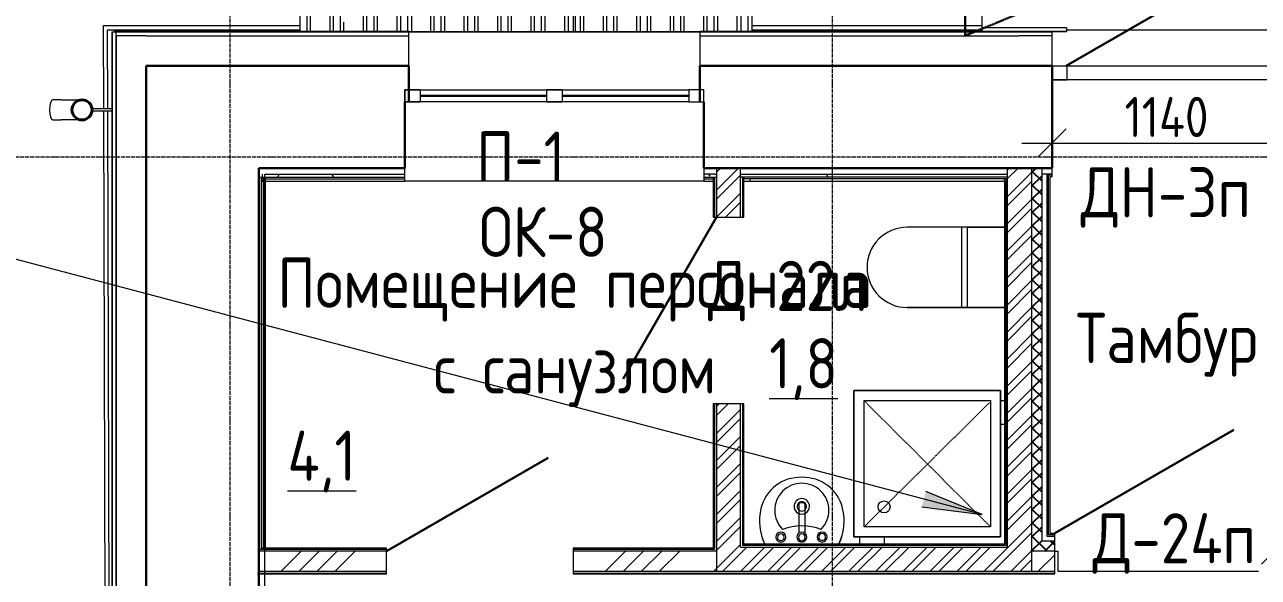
# Model space of a CAD drawing. Header units: millimetres. Extents: x 504091 to 2165846, y 135022 to 442887.
# Drawn here: x 1444976 to 1451122, y 345770 to 348525 of the extents above; entities that cross this region are included whole.
import ezdxf

# ---------------------------------------------------------------- set-up
doc = ezdxf.new("R2010")
doc.units = ezdxf.units.MM
for name, pattern in [('ADSK_Линия сетки', [25, 20, -2.5, 0, -2.5]), ('ADSK_Штриховая_ш3 п1_5', [4.5, 3, -1.5]), ('Hidden', [7.14375, 4.7625, -2.38125]), ('осеваяX2', [4, 2.5, -0.5, 0.5, -0.5])]:
    doc.linetypes.add(name, pattern=pattern)
doc.layers.get('Defpoints').update_dxf_attribs({"color": 255})
for name, color, linetype, lineweight in [('_ Окна', 7, 'Continuous', 30), ('Аннотация', 7, 'Continuous', 9), ('Двери', 7, 'Continuous', 20), ('Марки дверей', 7, 'Continuous', 20), ('Марки окон', 7, 'Continuous', 20), ('Марки помещений', 7, 'Continuous', 20), ('Обобщенные модели', 7, 'Continuous', 18), ('Окна', 7, 'Continuous', 18), ('Оси', 165, 'осеваяX2', 13), ('Перекрытие', 7, 'Continuous', 18), ('размеры', 7, 'Continuous', 9), ('Сантехника', 7, 'Continuous', 18), ('Стены внутренние', 7, 'Continuous', 18), ('Стены наружные', 7, 'Continuous', 18), ('Стены несущие', 7, 'Continuous', 30), ('Стены отделка', 7, 'Continuous', 30), ('Стены штриховка', 7, 'Continuous', 18)]:
    doc.layers.add(name, color=color, linetype=linetype, lineweight=lineweight)
doc.layers.add('Линии', color=7, linetype='Continuous', lineweight=9, true_color=0x00a600)
doc.layers.add('Тонкая', color=7, linetype='Continuous')
doc.styles.add('GOST Common_1', font='GOST_Common.ttf', dxfattribs={"width": 0.9, "height": 250})
doc.styles.add('GOST Common_2', font='GOST_Common.ttf', dxfattribs={"width": 0.9, "height": 200})
doc.styles.add('GOST Common_4', font='GOST_Common.ttf', dxfattribs={"width": 0.9, "height": 200})
doc.dimstyles.new('ADSK_Основной_2_5_мм_Округление_до_1_мм', dxfattribs={"dimscale": 304.8, "dimtxt": 251.428749, "dimasz": 0.463911, "dimexe": 0.492126, "dimexo": 0.492126, "dimgap": 0.098425, "dimtad": 1, "dimdec": 0, "dimdsep": 46, "dimtxsty": 'GOST Common_1', "dimblk1": 'OBLIQUE', "dimblk2": 'OBLIQUE', "dimsah": 1, "dimcen": 0.09, "dimdle": 0.492126, "dimazin": 2, "dimtfac": 1, "dimtdec": 4, "dimtix": 1, "dimtmove": 0, "dimatfit": 3, "dimfxl": 0, "dimtvp": 1, "dimtolj": 1, "dimtzin": 0, "dimlwd": 20, "dimlwe": 20, "dimarcsym": 0})
doc.dimstyles.new('ADSK_Основной_2_мм', dxfattribs={"dimscale": 304.8, "dimtxt": 201.142999, "dimasz": 0.463911, "dimexe": 0.492126, "dimexo": 0.492126, "dimgap": 0.098425, "dimtad": 1, "dimrnd": 0.01, "dimdsep": 46, "dimtxsty": 'GOST Common_4', "dimblk1": 'OBLIQUE', "dimblk2": 'OBLIQUE', "dimsah": 1, "dimcen": 0.09, "dimdle": 0.492126, "dimazin": 2, "dimtfac": 1, "dimtdec": 4, "dimtix": 1, "dimtmove": 0, "dimatfit": 3, "dimfxl": 0, "dimtvp": 1, "dimtolj": 1, "dimtzin": 0, "dimlwd": 20, "dimlwe": 20, "dimarcsym": 0})
pattern_1 = [(0, (1400150.29, 304821.34), (406.4, 101.6), [33.528, -271.272, 33.528, -271.272, -1625.6]), (0, (1400150.29, 304821.34), (406.4, 101.6), [-609.6, 33.528, -576.072, 33.528, -271.272, -711.2]), (0, (1400150.29, 304821.34), (406.4, 101.6), [-1524, 33.528, -169.672, 33.528, -474.472]), (120, (1400302.69, 304872.14), (-291.18818, 301.15272), [33.528, -271.272, 33.528, -271.272, -1625.6]), (120, (1400302.69, 304872.14), (-291.18818, 301.15272), [-609.6, 33.528, -576.072, 33.528, -271.272, -711.2]), (120, (1400302.69, 304872.14), (-291.18818, 301.15272), [-1524, 33.528, -169.672, 33.528, -474.472]), (240, (1400353.49, 305075.34), (-115.21182, -402.75272), [33.528, -271.272, 33.528, -271.272, -1625.6]), (240, (1400353.49, 305075.34), (-115.21182, -402.75272), [-609.6, 33.528, -576.072, 33.528, -271.272, -711.2]), (240, (1400353.49, 305075.34), (-115.21182, -402.75272), [-1524, 33.528, -169.672, 33.528, -474.472])]

# ---------------------------------------------------------------- blocks, each defined once
blk = doc.blocks.new('AC_Дверь_Однопольная_Стальная - 960х2080h ДН-3п-2587317-План 1-го этажа')
at = {"layer": 'Двери', "lineweight": 30}
blk.add_line((-500, 255), (366, 755), dxfattribs=at)
blk = doc.blocks.new('AC_Дверь_Однопольная_Деревянная - 900х2100Н композитная Д-22п-6540844-План 1-го этажа')
at = {"layer": 'Двери', "lineweight": 30}
blk.add_line((-465, 75), (340.4, 540), dxfattribs=at)
blk = doc.blocks.new('Водосток - Тип 1 _карниз больше 490мм_-5178064-План 1-го этажа')
at = {"layer": 'Обобщенные модели'}
for p, q in [((75, 306.2), (75, 263.6)), ((175, 263.6), (175, 306.2)), ((120, 109.1), (120, 10)), ((130, 10), (130, 109.1))]:
    blk.add_line(p, q, dxfattribs=at)
at = {"layer": 'Обобщенные модели', "flags": 128}
for points in [[(75, 173), (75, 174.3), (75, 177), (75, 179.8), (75, 182.9), (75, 186.2), (75, 189.7), (75, 193.4), (75, 197.2), (75, 201.3), (75, 205.5), (75, 209.9), (75, 214.4), (75, 219.1), (75, 224), (75, 229), (75, 234.1), (75, 239.3), (75, 244.6), (75, 250.1), (75, 255.6), (75, 261.3), (75, 263.6)], [(175, 263.6), (175, 258), (175, 252.4), (175, 246.9), (175, 241.5), (175, 236.2), (175, 231.1), (175, 226), (175, 221.1), (175, 216.4), (175, 211.8), (175, 207.3), (175, 203), (175, 198.9), (175, 194.9), (175, 191.2), (175, 187.6), (175, 184.3), (175, 181.1), (175, 178.1), (175, 175.4), (175, 173)]]:
    blk.add_lwpolyline(points, dxfattribs=at)
at = {"layer": 'Обобщенные модели'}
for start, end in [(90, 270), (270, 90)]:
    blk.add_arc((125, 160), 52, start, end, dxfattribs=at)
at = {"layer": 'Обобщенные модели', "lineweight": 40}
for start, end in [(90, 270), (270, 90)]:
    blk.add_arc((125, 160), 50, start, end, dxfattribs=at)
at = {"layer": 'Обобщенные модели'}
for start_param, end_param in [(4.712389, 6.283185), (3.141593, 4.712389)]:
    blk.add_ellipse((125, 306.2), major_axis=(-50, 0), ratio=0.309017, start_param=start_param, end_param=end_param, dxfattribs=at)
blk = doc.blocks.new('Roof Cladding - 833x50mm-V26-План 1-го этажа')
at = {"layer": 'Обобщенные модели'}
for p, q in [((47559.6, 44710.1), (47594.6, 44710.1)), ((47559.6, 43668.8), (47559.6, 44710.1)), ((47594.6, 44710.1), (47611.6, 44693.6)), ((47594.6, 43668.8), (47594.6, 44710.1)), ((47611.6, 44693.6), (47709.3, 44693.6)), ((47611.6, 43668.8), (47611.6, 44693.6)), ((47709.3, 44693.6), (47726.3, 44710.1)), ((47709.3, 43668.8), (47709.3, 44693.6)), ((47726.3, 44710.1), (47761.3, 44710.1)), ((47726.3, 43668.8), (47726.3, 44710.1)), ((47761.3, 44710.1), (47778.3, 44693.6)), ((47761.3, 43668.8), (47761.3, 44710.1)), ((47778.3, 44693.6), (47876, 44693.6)), ((47778.3, 43668.8), (47778.3, 44693.6)), ((47876, 44693.6), (47893, 44710.1)), ((47876, 43668.8), (47876, 44693.6)), ((47893, 44710.1), (47928, 44710.1)), ((47893, 43668.8), (47893, 44710.1)), ((47928, 44710.1), (47945, 44693.6)), ((47928, 43668.8), (47928, 44710.1)), ((47945, 44693.6), (48042.7, 44693.6)), ((47945, 43668.8), (47945, 44693.6)), ((48042.7, 44693.6), (48059.7, 44710.1)), ((48042.7, 43668.8), (48042.7, 44693.6)), ((48059.7, 44710.1), (48094.7, 44710.1)), ((48059.7, 43668.8), (48059.7, 44710.1)), ((48094.7, 44710.1), (48111.7, 44693.6)), ((48094.7, 43668.8), (48094.7, 44710.1)), ((48111.7, 44693.6), (48209.4, 44693.6)), ((48111.7, 43668.8), (48111.7, 44693.6)), ((48209.4, 44693.6), (48226.4, 44710.1)), ((48209.4, 43668.8), (48209.4, 44693.6)), ((48226.4, 44710.1), (48261.4, 44710.1)), ((48226.4, 43668.8), (48226.4, 44710.1)), ((48261.4, 44710.1), (48278.4, 44693.6)), ((48261.4, 43668.8), (48261.4, 44710.1)), ((48278.4, 44693.6), (48376.1, 44693.6)), ((48278.4, 43668.8), (48278.4, 44693.6)), ((48376.1, 44693.6), (48393.1, 44710.1)), ((48376.1, 43668.8), (48376.1, 44693.6)), ((48393.1, 44710.1), (48428.1, 44710.1)), ((48393.1, 44710.1), (48393.1, 43668.8)), ((48428.1, 44710.1), (48448.1, 44703.3)), ((48428.1, 44710.1), (48428.1, 43668.8)), ((48448.1, 44703.3), (48448.1, 43668.8))]:
    blk.add_line(p, q, dxfattribs=at)
blk = doc.blocks.new('Roof Cladding - 833x50mm-4561399-План 1-го этажа')
at = {"layer": 'Обобщенные модели'}
for p, q in [((46699.6, 44710.1), (46734.6, 44710.1)), ((46699.6, 43668.8), (46699.6, 44710.1)), ((46734.6, 43668.7), (46734.6, 44710.1)), ((46753.1, 44693.6), (46849.3, 44693.6)), ((46849.3, 44693.6), (46866.3, 44710.1)), ((46849.3, 43668.8), (46849.3, 44693.6)), ((46866.3, 44710.1), (46901.3, 44710.1)), ((46866.3, 43668.8), (46866.3, 44710.1)), ((46901.3, 44710.1), (46918.3, 44693.6)), ((46901.3, 43668.8), (46901.3, 44710.1)), ((46918.3, 44693.6), (47016, 44693.6)), ((46918.3, 43668.8), (46918.3, 44693.6)), ((47016, 44693.6), (47033, 44710.1)), ((47016, 43668.8), (47016, 44693.6)), ((47033, 44710.1), (47068, 44710.1)), ((47033, 43668.8), (47033, 44710.1)), ((47068, 44710.1), (47085, 44693.6)), ((47068, 43668.8), (47068, 44710.1)), ((47085, 44693.6), (47182.7, 44693.6)), ((47085, 43668.8), (47085, 44693.6)), ((47182.7, 44693.6), (47199.7, 44710.1)), ((47182.7, 43668.8), (47182.7, 44693.6)), ((47199.7, 44710.1), (47234.7, 44710.1)), ((47199.7, 43668.8), (47199.7, 44710.1)), ((47234.7, 44710.1), (47251.7, 44693.6)), ((47234.7, 43668.8), (47234.7, 44710.1)), ((47251.7, 44693.6), (47349.4, 44693.6)), ((47251.7, 43668.8), (47251.7, 44693.6)), ((47349.4, 44693.6), (47366.4, 44710.1)), ((47349.4, 43668.8), (47349.4, 44693.6)), ((47366.4, 44710.1), (47401.4, 44710.1)), ((47366.4, 43668.8), (47366.4, 44710.1)), ((47401.4, 44710.1), (47418.4, 44693.6)), ((47401.4, 43668.8), (47401.4, 44710.1)), ((47418.4, 44693.6), (47516.1, 44693.6)), ((47418.4, 43668.8), (47418.4, 44693.6)), ((47516.1, 44693.6), (47533.1, 44710.1)), ((47516.1, 43668.8), (47516.1, 44693.6)), ((47533.1, 44710.1), (47568.1, 44710.1)), ((47533.1, 44710.1), (47533.1, 43668.8)), ((47568.1, 44710.1), (47568.1, 43668.8))]:
    blk.add_line(p, q, dxfattribs=at)
blk = doc.blocks.new('окна_rehau_двупольное_2_фрамуги - 1490х2400 и 2410 _нов_ ок8-2342569-План 1-го этажа')
at = {"layer": '_ Окна', "lineweight": 18}
for p, q in [((-745, 75), (-745, 135)), ((-745, 135), (-669, 135)), ((-669, 135), (-669, 75)), ((-38, 75), (-38, 135)), ((-38, 135), (38, 135)), ((38, 135), (38, 75)), ((669, 135), (669, 75)), ((745, 135), (669, 135)), ((745, 75), (745, 135)), ((-669, 75), (-745, 75)), ((38, 75), (-38, 75)), ((669, 75), (745, 75))]:
    blk.add_line(p, q, dxfattribs=at)
at = {"layer": '_ Окна'}
for p, q in [((-725, 75), (-725, 135)), ((725, 75), (725, 135)), ((-669, 105), (-38, 105)), ((38, 105), (669, 105))]:
    blk.add_line(p, q, dxfattribs=at)
at = {"layer": 'Окна'}
for p, q in [((-745, 135), (-745, 75)), ((-669, 135), (-745, 135)), ((-669, 135), (-38, 135)), ((38, 135), (-38, 135)), ((38, 135), (669, 135)), ((745, 135), (669, 135)), ((745, 75), (745, 135)), ((-745, 75), (-669, 75)), ((-38, 75), (-669, 75)), ((-38, 75), (38, 75)), ((669, 75), (38, 75)), ((669, 75), (745, 75))]:
    blk.add_line(p, q, dxfattribs=at)
blk = doc.blocks.new('Roof Cladding - 333x50mm-4561403-План 1-го этажа')
at = {"layer": 'Обобщенные модели'}
for p, q in [((46198, 44710.1), (46233, 44710.1)), ((46198, 43668.8), (46198, 44710.1)), ((46233, 44710.1), (46250, 44693.6)), ((46233, 43668.8), (46233, 44710.1)), ((46250, 44693.6), (46347.7, 44693.6)), ((46250, 43668.8), (46250, 44693.6)), ((46347.7, 44693.6), (46364.7, 44710.1)), ((46347.7, 43668.8), (46347.7, 44693.6)), ((46364.7, 44710.1), (46399.7, 44710.1)), ((46364.7, 43668.8), (46364.7, 44710.1)), ((46399.7, 44710.1), (46416.7, 44693.6)), ((46399.7, 43668.8), (46399.7, 44710.1)), ((46416.7, 44693.6), (46514.4, 44693.6)), ((46416.7, 44555.1), (46416.7, 44693.6)), ((46514.4, 44693.6), (46531.4, 44710.1)), ((46514.4, 43668.8), (46514.4, 44693.6)), ((46531.4, 44710.1), (46566.4, 44710.1)), ((46531.4, 43668.8), (46531.4, 44710.1)), ((46566.4, 44710.1), (46583.4, 44693.6)), ((46566.4, 43668.8), (46566.4, 44710.1)), ((46583.4, 44693.6), (46681.1, 44693.6)), ((46583.4, 43668.8), (46583.4, 44693.6)), ((46681.1, 44693.6), (46698.1, 44710.1)), ((46681.1, 43668.8), (46681.1, 44693.6)), ((46698.1, 44710.1), (46733.1, 44710.1)), ((46698.1, 44710.1), (46698.1, 43668.8)), ((46733.1, 44710.1), (46733.1, 43668.7)), ((46734.6, 44709.6), (46753.1, 44703.3)), ((46753.1, 44703.3), (46753.1, 43668.8)), ((46416.7, 43748.8), (46416.7, 44525.9)), ((46416.7, 43668.8), (46416.7, 43715.4))]:
    blk.add_line(p, q, dxfattribs=at)
blk = doc.blocks.new('SND_2D_Унитаз1 - 700x400-V74-План 1-го этажа')
at = {"layer": 'Сантехника'}
for p, q in [((-200, 164.1), (-200, -320)), ((-200, -20), (-200, 164.1)), ((200, -320), (200, 164.1)), ((200, 164.1), (200, -20)), ((-200, -20), (-200, -320)), ((200, -20), (-200, -20)), ((-200, -50), (200, -50)), ((200, -20), (200, -320))]:
    blk.add_line(p, q, dxfattribs=at)
blk.add_arc((0, -320), 200, 180, 360, dxfattribs=at)
blk.add_arc((0, -320), 200, 180, 360, dxfattribs=at)
blk = doc.blocks.new('Shower Tray _1_ - 730 x 730mm-V7-План 1-го этажа')
at = {"layer": 'Сантехника'}
for p, q in [((-365, 365), (-365, -365)), ((365, 365), (-365, 365)), ((-365, -365), (-365, 365)), ((-365, 365), (365, 365)), ((-315, -315), (-315, 315)), ((-315, 315), (315, 315)), ((315, 315), (315, -315)), ((365, -365), (365, 365)), ((365, 365), (365, -365)), ((-365, -365), (365, -365)), ((365, -365), (-365, -365)), ((315, -315), (-315, -315))]:
    blk.add_line(p, q, dxfattribs=at)
at = {"layer": 'Сантехника', "color": 8, "linetype": 'Hidden', "lineweight": 9, "true_color": 0x808080}
for p, q in [((-315, -315), (315, 315)), ((-315, 315), (304.3, -309.7))]:
    blk.add_line(p, q, dxfattribs=at)
at = {"layer": 'Сантехника'}
blk.add_circle((-215, 215), 30, dxfattribs=at)
blk = doc.blocks.new('Sink - Cloakroom - 440 x 350mm-V75-План 1-го этажа')
at = {"layer": 'Сантехника'}
for p, q in [((-15, -214.9), (-15, -70.7)), ((15, -214.9), (15, -70.7))]:
    blk.add_line(p, q, dxfattribs=at)
for centre, radius, start, end in [((53.3, -130.8), 264.4, 154.10151, 193.63505), ((53.3, -130.8), 264.4, 154.14818, 193.63505), ((-101.3, -50.7), 25, 0, 180), ((-101.3, -50.7), 25, 180, 0), ((-101.3, -50.7), 17, 360, 180), ((-101.3, -50.7), 17, 180, 360), ((0, -50.7), 25, 0, 180), ((0, -50.7), 25, 180, 0), ((-0.8, -49.2), 16.8, 90, 270), ((-0.8, -49.2), 16.8, 270, 90), ((104.3, -50.7), 25, 360, 180), ((104.3, -50.7), 25, 180, 360), ((104.3, -49.7), 17, 360, 180), ((104.3, -49.7), 17, 180, 360), ((-53.3, -130.8), 264.4, 346.36495, 25.89849), ((-53.3, -130.8), 264.4, 346.36495, 25.85182), ((0, -183.6), 135, 135.46291, 45.05561), ((-1.6, 160.3), 266.6, 249.19864, 291.31988), ((0, -203.6), 38.6, 360, 180), ((0, -203.6), 23.5, 360, 180), ((-5.9, -145.1), 203.5, 193.63505, 271.65578), ((-5.9, -145.1), 203.5, 193.63505, 271.65578), ((0, -203.6), 38.6, 180, 360), ((0, -203.6), 23.5, 180, 360), ((5.9, -145.1), 203.5, 268.34422, 346.36495), ((5.9, -145.1), 203.5, 268.34422, 346.36495)]:
    blk.add_arc(centre, radius, start, end, dxfattribs=at)
blk.add_ellipse((0, -214.9), major_axis=(-15, 0), ratio=0.428525, start_param=0, end_param=3.141593, dxfattribs=at)
blk = doc.blocks.new('AC_Дверь_Однопольная_Деревянная - 900х2100Н композитная Д-22л-6438555-План 1-го этажа')
at = {"layer": 'Двери', "lineweight": 30}
blk.add_line((465, 75), (-340.4, 540), dxfattribs=at)
blk = doc.blocks.new('AC_Дверь_Однопольная_Деревянная - 1000х2100 композит Д24п-6540842-План 1-го этажа')
at = {"layer": 'Двери', "lineweight": 30}
blk.add_line((-515, 75), (377, 590), dxfattribs=at)
blk = doc.blocks.new('_Oblique')
at = {"color": 0, "linetype": 'ByBlock', "lineweight": -2}
blk.add_line((-0.5, -0.5), (0.5, 0.5), dxfattribs=at)
blk = doc.blocks.new('*D2730')
at = {"layer": 'Defpoints', "color": 0, "lineweight": 20, "transparency": 16777216}
for p in [(1451234.3, 347934.9), (1450094.3, 347810.1), (1451234.3, 347810.1)]:
    blk.add_point(p, dxfattribs=at)
at = {"layer": 'размеры', "color": 0, "transparency": 16777216}
for p, q in [((1450094.3, 347960.1), (1450094.3, 348084.9)), ((1451234.3, 347960.1), (1451234.3, 348084.9)), ((1449944.3, 347934.9), (1451384.3, 347934.9))]:
    blk.add_line(p, q, dxfattribs=at)
at = {"layer": 'размеры', "color": 0, "transparency": 16777216, "xscale": 141.4, "yscale": 141.4, "zscale": 141.4, "rotation": 180}
blk.add_blockref('_Oblique', (1450094.3, 347934.9), dxfattribs=at)
at = {"layer": 'размеры', "color": 0, "transparency": 16777216, "xscale": 141.4, "yscale": 141.4, "zscale": 141.4}
blk.add_blockref('_Oblique', (1451234.3, 347934.9), dxfattribs=at)
at = {"layer": 'размеры', "color": 0, "lineweight": 20, "transparency": 16777216, "insert": (1450664.3, 348064.9), "char_height": 200, "width": 535.927, "attachment_point": 5, "style": 'GOST Common_4'}
blk.add_mtext('\\A1;1140', dxfattribs=at)
blk = doc.blocks.new('*D2731')
at = {"layer": 'Defpoints', "color": 0, "lineweight": 20, "transparency": 16777216}
for p in [(1446778.3, 345788.1), (1447708.3, 345788.1), (1447708.3, 344989.8)]:
    blk.add_point(p, dxfattribs=at)
at = {"layer": 'размеры', "color": 0, "transparency": 16777216}
for p, q in [((1446778.3, 345638.1), (1446778.3, 344839.8)), ((1447708.3, 345638.1), (1447708.3, 344839.8)), ((1446628.3, 344989.8), (1447858.3, 344989.8))]:
    blk.add_line(p, q, dxfattribs=at)
at = {"layer": 'размеры', "color": 0, "transparency": 16777216, "xscale": 141.4, "yscale": 141.4, "zscale": 141.4, "rotation": 180}
blk.add_blockref('_Oblique', (1446778.3, 344989.8), dxfattribs=at)
at = {"layer": 'размеры', "color": 0, "transparency": 16777216, "xscale": 141.4, "yscale": 141.4, "zscale": 141.4}
blk.add_blockref('_Oblique', (1447708.3, 344989.8), dxfattribs=at)
at = {"layer": 'размеры', "color": 0, "lineweight": 20, "transparency": 16777216, "insert": (1447243.3, 345119.8), "char_height": 200, "width": 454.106, "attachment_point": 5, "style": 'GOST Common_4'}
blk.add_mtext('\\A1;930', dxfattribs=at)
blk = doc.blocks.new('*D2704')
at = {"layer": 'Defpoints', "color": 0, "lineweight": 20, "transparency": 16777216}
for p in [(1450107.4, 345788.1), (1451137.4, 345788.1), (1451137.4, 345413.1)]:
    blk.add_point(p, dxfattribs=at)
at = {"layer": 'размеры', "color": 0, "transparency": 16777216}
for p, q in [((1450107.4, 345638.1), (1450107.4, 345263.1)), ((1451137.4, 345638.1), (1451137.4, 345263.1)), ((1449957.4, 345413.1), (1451287.4, 345413.1))]:
    blk.add_line(p, q, dxfattribs=at)
at = {"layer": 'размеры', "color": 0, "transparency": 16777216, "xscale": 141.4, "yscale": 141.4, "zscale": 141.4, "rotation": 180}
blk.add_blockref('_Oblique', (1450107.4, 345413.1), dxfattribs=at)
at = {"layer": 'размеры', "color": 0, "transparency": 16777216, "xscale": 141.4, "yscale": 141.4, "zscale": 141.4}
blk.add_blockref('_Oblique', (1451137.4, 345413.1), dxfattribs=at)
at = {"layer": 'размеры', "color": 0, "lineweight": 20, "transparency": 16777216, "insert": (1450622.4, 345568.1), "char_height": 250, "width": 700.591, "attachment_point": 5, "style": 'GOST Common_1'}
blk.add_mtext('\\A1;1030', dxfattribs=at)

msp = doc.modelspace()

# ---------------------------------------------------------------- hatches: boundary and pattern name
at = {"layer": 'Аннотация', "lineweight": 9}
msp.add_hatch(color=256, dxfattribs=at).paths.add_polyline_path([(1449745.5474, 346083.1159), (1449465.6032, 346197.9686), (1449445.416, 346121.6002)])
at = {"layer": 'Стены внутренние', "lineweight": 9}
h = msp.add_hatch(dxfattribs=at)
h.set_pattern_fill('FP_12', color=256, style=0, pattern_type=2)
h.set_pattern_definition(pattern_1)
h.paths.add_polyline_path([(1448361.28, 347765.1494), (1448414.4792, 347765.1494), (1448413.4292, 347780.1494), (1448360.28, 347780.1494), (1448360.28, 347765.1494)])
h.paths.add_polyline_path([(1446172.1479, 347765.1494), (1446870.28, 347765.1494), (1446870.28, 347780.1494), (1446172.1479, 347780.1494)])
h = msp.add_hatch(dxfattribs=at)
h.set_pattern_fill('FP_12', color=256, style=0, pattern_type=2)
h.set_pattern_definition(pattern_1)
h.paths.add_polyline_path([(1449822.6423, 347765.1494), (1449863.4296, 347765.1494), (1449863.4296, 347780.1494), (1448581.4292, 347780.1494), (1448581.4292, 347765.1494), (1449768.1889, 347765.1494)])
at = {"layer": 'Стены штриховка'}
h = msp.add_hatch(dxfattribs=at)
h.set_pattern_fill('ANSI34', color=256, scale=20)
h.set_pattern_definition([(45, (1368096.43, 304821.34), (-269.4077, 269.4077), []), (45, (1368186.23, 304821.34), (-269.4077, 269.4077), []), (45, (1368276.04, 304821.34), (-269.4077, 269.4077), []), (45, (1368365.84, 304821.34), (-269.4077, 269.4077), [])])
h.paths.add_polyline_path([(1450107.4296, 345800.1494), (1450107.4296, 345900.1494), (1449992.4296, 345900.1494), (1449992.4296, 345800.1494)])
h.paths.add_polyline_path([(1446172.1479, 345900.1494), (1446172.1479, 345800.1494), (1446778.2507, 345800.1494), (1446778.2507, 345900.1494)])
h.paths.add_polyline_path([(1448422.4292, 345800.1494), (1448422.4292, 345900.1494), (1447708.2507, 345900.1494), (1447708.2507, 345800.1494)])
h.paths.add_polyline_path([(1451448.2507, 345800.1494), (1451448.2507, 345900.1494), (1451372.4296, 345900.1494), (1451372.4296, 347810.1494), (1451272.4296, 347810.1494), (1451272.4296, 345900.1494), (1451137.4296, 345900.1494), (1451137.4296, 345800.1494)])
h = msp.add_hatch(dxfattribs=at)
h.set_pattern_fill('ANSI32', color=256, scale=10)
h.set_pattern_definition([(45, (1368096.43, 304821.34), (-67.35192, 67.35192), []), (45, (1368141.33, 304821.34), (-67.35192, 67.35192), [])])
h.paths.add_polyline_path([(1448542.4292, 346635.1494), (1448422.4292, 346635.1494), (1448422.4292, 345800.1494), (1449992.4296, 345800.1494), (1449992.4296, 347810.1494), (1449872.4296, 347810.1494), (1449872.4296, 345920.1494), (1448542.4292, 345920.1494)])
h.paths.add_polyline_path([(1448542.4292, 347810.1494), (1448422.4292, 347810.1494), (1448422.4292, 347565.1494), (1448542.4292, 347565.1494)], flags=17)
at = {"layer": 'Тонкая', "transparency": 33554687}
h = msp.add_hatch(dxfattribs=at)
h.set_pattern_fill('ANSI37', color=256, scale=15, angle=90)
h.set_pattern_definition([(135, (1368096.43, 304821.344), (-33.67596, -33.67596), []), (225, (1368096.43, 304821.344), (33.67596, -33.67596), [])])
h.paths.add_polyline_path([(1449992.4296, 347810.1494), (1450042.4296, 347810.1494), (1450042.4296, 345950.1494), (1450107.4296, 345950.1494), (1450107.4296, 345900.1494), (1449992.4296, 345900.1494)])

# ---------------------------------------------------------------- linework, layer by layer
at = {"layer": 'Аннотация', "lineweight": 9}
for p, q in [((1449745.5474, 346083.1159), (1444568.8286, 347451.5284)), ((1449745.5474, 346083.1159), (1449465.6032, 346197.9686)), ((1449445.416, 346121.6002), (1449745.5474, 346083.1159))]:
    msp.add_line(p, q, dxfattribs=at)
at = {"layer": 'Двери'}
for p, q in [((1450169.28, 348250.1494), (1450169.28, 348320.1494)), ((1450094.28, 348250.1494), (1450169.28, 348250.1494))]:
    msp.add_line(p, q, dxfattribs=at)
at = {"layer": 'Линии', "color": 7, "linetype": 'ADSK_Штриховая_ш3 п1_5', "lineweight": 30}
for p in [(1449661.2739, 350814.8674), (1455361.2739, 350814.8674)]:
    msp.add_line(p, (1449661.2739, 348470.1494), dxfattribs=at)
at = {"layer": 'Оси', "linetype": 'ADSK_Линия сетки'}
for p, q in [((1445999.8592, 300469.847), (1445999.8592, 349044.3426)), ((1448999.8592, 300469.847), (1448999.8592, 349044.3426)), ((1390035.5654, 347866.3441), (1456265.2939, 347866.3441))]:
    msp.add_line(p, q, dxfattribs=at)
at = {"layer": 'Перекрытие'}
for p, q in [((1449743.8532, 349820.1494), (1449743.8532, 348520.1494)), ((1450094.28, 348320.1494), (1451234.28, 348320.1494)), ((1451234.28, 348250.1494), (1450094.28, 348250.1494)), ((1450107.4296, 345900.1494), (1450122.4296, 345900.1494)), ((1450122.4296, 345900.1494), (1450122.4296, 345800.1494)), ((1450122.4296, 345800.1494), (1451122.4296, 345800.1494))]:
    msp.add_line(p, q, dxfattribs=at)
at = {"layer": 'Стены внутренние'}
for p, q in [((1448360.28, 347745.1494), (1446870.28, 347745.1494)), ((1449837.4296, 346651.9494), (1449856.5296, 346651.9494)), ((1449856.5296, 346531.9494), (1449837.4296, 346531.9494)), ((1449137.4296, 345936.0494), (1449137.4296, 345971.0494)), ((1449257.4296, 345971.0494), (1449257.4296, 345936.0494))]:
    msp.add_line(p, q, dxfattribs=at)
at = {"layer": 'Стены наружные'}
for p, q in [((1445368.9126, 348520.1494), (1446348.2936, 348520.1494)), ((1445370.1988, 348104.8261), (1445368.9126, 348520.1494)), ((1445390.1982, 348105.0332), (1445388.9746, 348500.1494)), ((1445388.9746, 348500.1494), (1446348.2936, 348500.1494)), ((1446890.28, 348491.1494), (1446890.28, 348490.1494)), ((1446890.28, 348491.1494), (1448340.28, 348491.1494)), ((1446890.28, 348490.1494), (1448340.28, 348490.1494)), ((1448340.28, 348490.1494), (1448340.28, 348491.1494)), ((1448598.3936, 348520.1494), (1449743.8532, 348520.1494)), ((1448598.3936, 348500.1494), (1449743.8532, 348500.1494)), ((1449743.8532, 348520.1494), (1449743.8532, 348491.1494)), ((1449743.8532, 348510.1494), (1450166.28, 348510.1494)), ((1450166.28, 348490.1494), (1450094.28, 348490.1494)), ((1450166.28, 348510.1494), (1450166.28, 348490.1494)), ((1450166.28, 348500.1494), (1451166.28, 348500.1494)), ((1445381.6216, 344416.3441), (1445370.2274, 348095.5811)), ((1445401.6217, 344416.3441), (1445390.2282, 348095.3739))]:
    msp.add_line(p, q, dxfattribs=at)
at = {"layer": 'Стены несущие'}
for p, q in [((1446890.28, 348320.1494), (1445582.1479, 348320.1494)), ((1445582.1479, 340420.1568), (1445582.1479, 348320.1494)), ((1446890.28, 348200.1494), (1446890.28, 348320.1494)), ((1448340.28, 348320.1494), (1448340.28, 348200.1494)), ((1448340.28, 348320.1494), (1450094.28, 348320.1494)), ((1450094.28, 347810.1494), (1450094.28, 348320.1494)), ((1446870.28, 347810.1494), (1446870.28, 348140.1494)), ((1448360.28, 348140.1494), (1448360.28, 347810.1494)), ((1446142.1479, 347810.1494), (1446870.28, 347810.1494)), ((1446142.1479, 347810.1494), (1446142.1479, 341920.8674)), ((1448360.28, 347810.1494), (1450094.28, 347810.1494))]:
    msp.add_line(p, q, dxfattribs=at)
at = {"layer": 'Стены отделка', "lineweight": 9}
for p, q in [((1445411.1479, 348490.1494), (1446890.28, 348490.1494)), ((1445411.1479, 348490.1494), (1445411.1479, 344416.3441)), ((1445412.1479, 348490.1494), (1445412.1479, 344416.3441)), ((1446890.28, 348491.1494), (1445422.1479, 348491.1494)), ((1445422.1479, 348491.1494), (1445422.1479, 348490.1494)), ((1446890.28, 348320.1494), (1446890.28, 348490.1494)), ((1450166.28, 348491.1494), (1448340.28, 348491.1494)), ((1448340.28, 348490.1494), (1448340.28, 348320.1494)), ((1448340.28, 348490.1494), (1450094.28, 348490.1494)), ((1450094.28, 348320.1494), (1450094.28, 348490.1494)), ((1445582.1479, 348470.1494), (1445432.1479, 348470.1494)), ((1450094.28, 348470.1494), (1449930.0639, 348470.1494)), ((1446176.7377, 347762.5952), (1446142.1479, 347762.5952)), ((1446159.2376, 347780.1494), (1446159.2376, 347745.1494)), ((1446172.1479, 341940.3629), (1446172.1479, 347780.1494)), ((1446176.7377, 345916.0494), (1446176.7377, 347762.5952)), ((1446870.28, 347745.1494), (1446870.28, 347810.1494)), ((1448360.28, 347810.1494), (1448360.28, 347745.1494)), ((1448361.28, 347780.1494), (1448360.28, 347780.1494)), ((1448406.5292, 347765.1494), (1448406.5292, 347565.1494)), ((1448414.4792, 347780.1494), (1448422.4292, 347780.1494)), ((1448542.4292, 347780.1494), (1449872.4296, 347780.1494)), ((1448558.3292, 347565.1494), (1448558.3292, 347765.1494)), ((1449872.4296, 345920.1494), (1449872.4296, 347810.1494)), ((1449992.4296, 347810.1494), (1449992.4296, 345800.1494)), ((1450042.4296, 347810.1494), (1450042.4296, 345950.1494)), ((1450094.28, 347767.1494), (1450094.28, 347810.1494)), ((1446159.2376, 347745.1494), (1446870.28, 347745.1494)), ((1448360.28, 347745.1494), (1448406.5292, 347745.1494)), ((1448558.3292, 347745.1494), (1449856.5296, 347745.1494)), ((1449856.5296, 347745.1494), (1449856.5296, 345936.0494)), ((1448406.5292, 347565.1494), (1448558.3292, 347565.1494)), ((1448558.3292, 346635.1494), (1448406.5292, 346635.1494)), ((1448406.5292, 346635.1494), (1448406.5292, 345916.0494)), ((1448558.3292, 345936.0494), (1448558.3292, 346635.1494)), ((1450107.4296, 345788.1494), (1450107.4296, 345990.1494)), ((1446778.2507, 345916.0494), (1446156.7377, 345916.0494)), ((1446778.2507, 345788.1494), (1446778.2507, 345916.0494)), ((1447708.2507, 345916.0494), (1447708.2507, 345788.1494)), ((1448406.5292, 345916.0494), (1447708.2507, 345916.0494)), ((1448542.4292, 345920.1494), (1449872.4296, 345920.1494)), ((1449856.5296, 345936.0494), (1448558.3292, 345936.0494)), ((1446135.6489, 345788.1494), (1446778.2507, 345788.1494)), ((1447708.2507, 345788.1494), (1450107.4296, 345788.1494))]:
    msp.add_line(p, q, dxfattribs=at)
for points in [[(1450067.4296, 347780.1494), (1450067.4296, 345975.1494), (1450107.4296, 345975.1494)], [(1450075.4296, 347774.1494), (1450075.4296, 345983.1494), (1450107.4296, 345983.1494)], [(1450082.4296, 347767.1494), (1450082.4296, 345990.1494), (1450107.4296, 345990.1494)]]:
    msp.add_lwpolyline(points, dxfattribs=at)
at = {"layer": 'Стены штриховка'}
for p, q in [((1445432.1479, 344416.3441), (1445432.1479, 348490.1494)), ((1445432.1479, 348470.1494), (1445432.1479, 344416.3441)), ((1445582.1479, 348470.1494), (1446890.28, 348470.1494)), ((1448340.28, 348470.1494), (1449930.0639, 348470.1494)), ((1446156.7377, 345909.1494), (1446156.7377, 347762.5952)), ((1446159.2376, 347765.1494), (1446870.28, 347765.1494)), ((1446159.2376, 347756.1494), (1446870.28, 347756.1494)), ((1446165.7377, 345916.0494), (1446165.7377, 347762.5952)), ((1446172.1479, 347780.1494), (1446870.28, 347780.1494)), ((1448360.28, 347765.1494), (1448422.4292, 347765.1494)), ((1448360.28, 347756.1494), (1448406.5292, 347756.1494)), ((1448414.4792, 347780.1494), (1448361.28, 347780.1494)), ((1448413.4292, 347765.1494), (1448413.4292, 347565.1494)), ((1448422.4292, 347810.1494), (1448422.4292, 347565.1494)), ((1448542.4292, 347565.1494), (1448542.4292, 347810.1494)), ((1449872.4296, 347765.1494), (1448542.4292, 347765.1494)), ((1448551.4292, 347765.1494), (1448551.4292, 347565.1494)), ((1449872.4296, 347756.1494), (1448558.3292, 347756.1494)), ((1448588.3292, 347756.1494), (1448588.3292, 347745.1494)), ((1449856.5296, 347745.1494), (1449856.5296, 347756.1494)), ((1449863.4296, 347756.1494), (1449863.4296, 345929.1494)), ((1450094.28, 347780.1494), (1450042.4296, 347780.1494)), ((1450094.28, 347774.1494), (1450075.4296, 347774.1494)), ((1450094.28, 347767.1494), (1450082.4296, 347767.1494)), ((1448413.4292, 346635.1494), (1448413.4292, 345909.1494)), ((1448422.4292, 346635.1494), (1448422.4292, 345800.1494)), ((1448542.4292, 345920.1494), (1448542.4292, 346635.1494)), ((1448551.4292, 346635.1494), (1448551.4292, 345929.1494)), ((1446778.2507, 345909.1494), (1446142.1479, 345909.1494)), ((1448413.4292, 345909.1494), (1447708.2507, 345909.1494)), ((1449863.4296, 345929.1494), (1448551.4292, 345929.1494)), ((1450107.4296, 345950.1494), (1450042.4296, 345950.1494)), ((1446778.2507, 345900.1494), (1446142.1479, 345900.1494)), ((1448422.4292, 345900.1494), (1447708.2507, 345900.1494)), ((1450107.4296, 345900.1494), (1449992.4296, 345900.1494)), ((1446135.6489, 345790.1494), (1446778.2507, 345790.1494)), ((1446142.1479, 345800.1494), (1446778.2507, 345800.1494)), ((1447708.2507, 345800.1494), (1450107.4296, 345800.1494)), ((1447708.2507, 345790.1494), (1450107.4296, 345790.1494))]:
    msp.add_line(p, q, dxfattribs=at)

# ---------------------------------------------------------------- block references
at = {"layer": 'Двери', "color": 8, "true_color": 0x7f7f7f}
for name, p in [('AC_Дверь_Однопольная_Стальная - 960х2080h ДН-3п-2587317-План 1-го этажа', (1450664.28, 348065.1494)), ('AC_Дверь_Однопольная_Деревянная - 1000х2100 композит Д24п-6540842-План 1-го этажа', (1450622.4296, 345915.1494)), ('AC_Дверь_Однопольная_Деревянная - 900х2100Н композитная Д-22п-6540844-План 1-го этажа', (1447243.2507, 345825.1494))]:
    msp.add_blockref(name, p, dxfattribs=at)
at = {"layer": 'Двери', "color": 8, "true_color": 0x7f7f7f, "rotation": 90}
msp.add_blockref('AC_Дверь_Однопольная_Деревянная - 900х2100Н композитная Д-22л-6438555-План 1-го этажа', (1448497.4292, 347100.1494), dxfattribs=at)
at = {"layer": 'Обобщенные модели'}
for name in ['Roof Cladding - 333x50mm-4561403-План 1-го этажа', 'Roof Cladding - 833x50mm-4561399-План 1-го этажа', 'Roof Cladding - 833x50mm-V26-План 1-го этажа']:
    msp.add_blockref(name, (1400150.2939, 304821.3441), dxfattribs=at)
at = {"layer": 'Обобщенные модели', "rotation": 90.00000000000031}
msp.add_blockref('Водосток - Тип 1 _карниз больше 490мм_-5178064-План 1-го этажа', (1445422.1479, 347975.2036), dxfattribs=at)
at = {"layer": 'Окна'}
msp.add_blockref('окна_rehau_двупольное_2_фрамуги - 1490х2400 и 2410 _нов_ ок8-2342569-План 1-го этажа', (1447615.28, 348065.1494), dxfattribs=at)
at = {"layer": 'Сантехника'}
for name, p, rotation in [('SND_2D_Унитаз1 - 700x400-V74-План 1-го этажа', (1449692.4296, 347315.1494), 270), ('Shower Tray _1_ - 730 x 730mm-V7-План 1-го этажа', (1449472.4296, 346336.0494), 90), ('Sink - Cloakroom - 440 x 350mm-V75-План 1-го этажа', (1448847.4292, 345920.1494), 180)]:
    msp.add_blockref(name, p, dxfattribs=dict(at, rotation=rotation))

# ---------------------------------------------------------------- texts
at = {"layer": 'Марки дверей', "lineweight": 9, "char_height": 250, "attachment_point": 5, "line_spacing_factor": 1.022766, "style": 'GOST Common_2'}
for s, insert, width in [('\\pt450,900,1350,1800,2250,2700,3150,3600,4050,4500,4950,5400,5850,6300,6750,7200,7650,8100,8550,9000,9450,9900,10350,10800,11250,11700,12150,12600,13050,13500,13950,14400;ДН-3п', (1450660.6726, 347663.9208), 869.4), ('\\pt450,900,1350,1800,2250,2700,3150,3600,4050,4500,4950,5400,5850,6300,6750,7200,7650,8100,8550,9000,9450,9900,10350,10800,11250,11700,12150,12600,13050,13500,13950,14400;Д-22л', (1448778.4011, 347197.1351), 851.4), ('\\pt450,900,1350,1800,2250,2700,3150,3600,4050,4500,4950,5400,5850,6300,6750,7200,7650,8100,8550,9000,9450,9900,10350,10800,11250,11700,12150,12600,13050,13500,13950,14400;Д-24п', (1450702.4871, 345938.8131), 869.4)]:
    msp.add_mtext(s, dxfattribs=dict(at, insert=insert, width=width))
at = {"layer": 'Марки окон', "lineweight": 9, "char_height": 250, "attachment_point": 5, "line_spacing_factor": 1.022766, "style": 'GOST Common_2'}
for s, insert, width in [('\\pt450,900,1350,1800,2250,2700,3150,3600,4050,4500,4950,5400,5850,6300,6750,7200,7650,8100,8550,9000,9450,9900,10350,10800,11250,11700,12150,12600,13050,13500,13950,14400;П-1', (1447447.005, 347867.5854), 458.1), ('\\pt450,900,1350,1800,2250,2700,3150,3600,4050,4500,4950,5400,5850,6300,6750,7200,7650,8100,8550,9000,9450,9900,10350,10800,11250,11700,12150,12600,13050,13500,13950,14400;ОК-8', (1447559.955, 347491.7443), 684.9)]:
    msp.add_mtext(s, dxfattribs=dict(at, insert=insert, width=width))
at = {"layer": 'Марки помещений', "lineweight": 9, "char_height": 250, "attachment_point": 5, "line_spacing_factor": 1.022766, "style": 'GOST Common_2'}
for s, insert, width in [('\\pt450,900,1350,1800,2250,2700,3150,3600,4050,4500,4950,5400,5850,6300,6750,7200,7650,8100,8550,9000,9450,9900,10350,10800,11250,11700,12150,12600,13050,13500,13950,14400;Помещение персонала с санузлом', (1447717.0761, 346990.5906), 2999.808847), ('\\pt450,900,1350,1800,2250,2700,3150,3600,4050,4500,4950,5400,5850,6300,6750,7200,7650,8100,8550,9000,9450,9900,10350,10800,11250,11700,12150,12600,13050,13500,13950,14400;Тамбур', (1450665.4381, 346929.3047), 1024.2), ('\\pt450,900,1350,1800,2250,2700,3150,3600,4050,4500,4950,5400,5850,6300,6750,7200,7650,8100,8550,9000,9450,9900,10350,10800,11250,11700,12150,12600,13050,13500,13950,14400;{\\L1,8}', (1448856.4837, 346807.6091), 357.3), ('\\pt450,900,1350,1800,2250,2700,3150,3600,4050,4500,4950,5400,5850,6300,6750,7200,7650,8100,8550,9000,9450,9900,10350,10800,11250,11700,12150,12600,13050,13500,13950,14400;{\\L4,1}', (1446456.0098, 346346.9547), 375.3)]:
    msp.add_mtext(s, dxfattribs=dict(at, insert=insert, width=width))

# ---------------------------------------------------------------- dimensions: what is measured, and where the dimension line sits
at = {"layer": 'размеры', "lineweight": 20}
for base, p1, p2, dimstyle, override, picture, middle in [((1451234.28, 347934.8643), (1450094.28, 347810.1494), (1451234.28, 347810.1494), 'ADSK_Основной_2_мм', {"dimpost": '<>', "dimfxl": 1140, "dimlwd": 65535, "dimlwe": 65535}, '*D2730', (1450664.28, 348064.8643)), ((1447708.2507, 344989.7598), (1446778.2507, 345788.1494), (1447708.2507, 345788.1494), 'ADSK_Основной_2_мм', {"dimpost": '<>', "dimfxl": 951.342898, "dimlwd": 65535, "dimlwe": 65535}, '*D2731', (1447243.2507, 345119.7598)), ((1451137.4296, 345413.0762), (1450107.4296, 345788.1494), (1451137.4296, 345788.1494), 'ADSK_Основной_2_5_мм_Округление_до_1_мм', {"dimpost": '<>', "dimfxl": 1030, "dimlwd": 65535, "dimlwe": 65535}, '*D2704', (1450622.4296, 345568.0762))]:
    dim = msp.add_linear_dim(base=base, p1=p1, p2=p2, dimstyle=dimstyle, override=override, dxfattribs=at)
    dim.commit()
    dim.dimension.update_dxf_attribs({"geometry": picture, "text_midpoint": middle})

doc.saveas('drawing.dxf')
